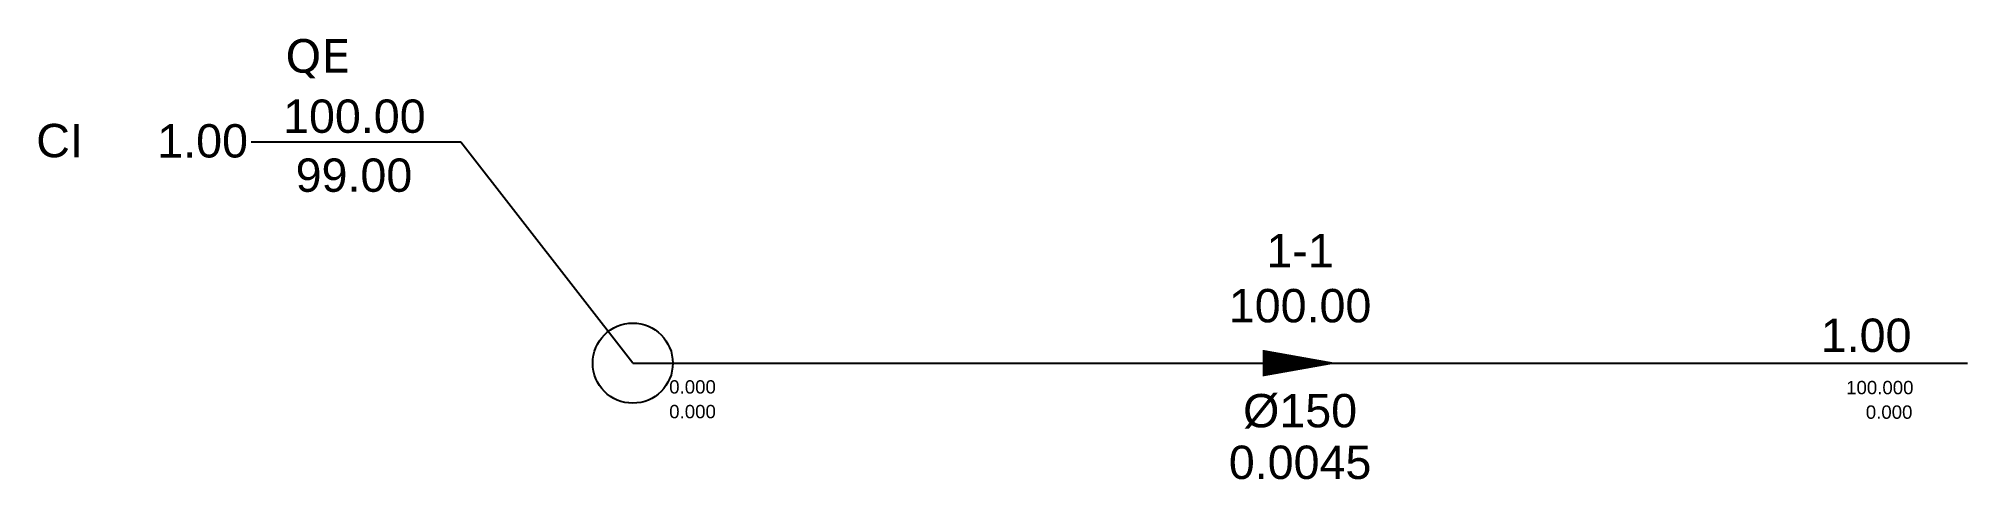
# Model space of a CAD drawing. Header units: millimetres. Extents: x -45 to 100, y -9 to 24.
import ezdxf
from ezdxf.enums import TextEntityAlignment as Align

# ---------------------------------------------------------------- set-up
doc = ezdxf.new("R2010")
doc.units = ezdxf.units.MM
doc.linetypes.add('LÍNEAS_OCULTAS', pattern=[0.375, 0.25, -0.125])
for name, color, linetype in [('R_CI_PROJ', 1, 'Continuous'), ('R_COORD_TRM', 134, 'Continuous'), ('R_COTAS', 7, 'Continuous'), ('R_DECLIV_TRM', 7, 'Continuous'), ('R_DIAM_TRM', 7, 'Continuous'), ('R_L_TRM', 250, 'Continuous'), ('R_NOME_CI', 12, 'Continuous'), ('R_NOME_TRM', 22, 'Continuous'), ('R_PROF_CI', 250, 'Continuous'), ('R_PROF_TRM_F', 250, 'Continuous'), ('R_REDE_PROJ', 5, 'Continuous'), ('R_SETA_FLUXO', 252, 'Continuous')]:
    doc.layers.add(name, color=color, linetype=linetype)
doc.layers.add('R_Qe_TRM', color=12, linetype='Continuous', lineweight=40)
doc.styles.get("Standard").update_dxf_attribs({"font": 'arial.ttf'})
doc.styles.add('VERDANA', font='verdana.ttf')

# ---------------------------------------------------------------- blocks, each defined once
blk = doc.blocks.new('*U6')
at = {"layer": 'R_CI_PROJ'}
blk.add_circle((0, 0), 3, dxfattribs=at)
at = {"layer": 'R_PROF_CI'}
for p, q in [((-12.89, 16.56), (-28.58, 16.56)), ((0, 0), (-12.89, 16.56))]:
    blk.add_line(p, q, dxfattribs=at)
at = {"layer": 'R_REDE_PROJ'}
blk.add_line((0, 0), (100, 0), dxfattribs=at)
at = {"layer": 'R_SETA_FLUXO'}
blk.add_lwpolyline([(47.19, 0, 2, 0, 0), (52.81, 0, 0, 0, 0)], format="xyseb", dxfattribs=at)
at = {"layer": 'R_COORD_TRM'}
for tag, p in [('I_COORD_E', (2.73, -2.28)), ('I_COORD_N', (2.73, -4.13))]:
    blk.add_attdef(tag, p, '', height=1, dxfattribs=at)
for tag, p in [('F_COORD_E', (95.96, -2.33)), ('F_COORD_N', (95.88, -4.17))]:
    blk.add_attdef(tag, text='', height=1, dxfattribs=at).set_placement(p, align=Align.RIGHT)
at = {"layer": 'R_COTAS'}
for tag, p in [('COTAT', (-20.86, 18.51)), ('COTAF', (-20.89, 14.09))]:
    blk.add_attdef(tag, text='', height=2.5, dxfattribs=at).set_placement(p, align=Align.MIDDLE)
at = {"layer": 'R_DECLIV_TRM'}
blk.add_attdef('DECLIVIDADE', text='', height=2.5, dxfattribs=at).set_placement((50, -8.68), align=Align.CENTER)
at = {"layer": 'R_DIAM_TRM'}
blk.add_attdef('DIAM', text='', height=2.5, dxfattribs=at).set_placement((50, -4.81), align=Align.CENTER)
at = {"layer": 'R_L_TRM'}
blk.add_attdef('EXT', text='', height=2.5, dxfattribs=at).set_placement((50, 3.06), align=Align.CENTER)
at = {"layer": 'R_NOME_CI'}
blk.add_attdef('NO_ESTRU', text='', height=2.5, dxfattribs=at).set_placement((-42.95, 15.43), align=Align.CENTER)
at = {"layer": 'R_NOME_TRM'}
blk.add_attdef('TRM', text='', height=2.5, dxfattribs=at).set_placement((50, 7.19), align=Align.CENTER)
at = {"layer": 'R_PROF_CI'}
blk.add_attdef('PROFPV', text='', height=2.5, dxfattribs=at).set_placement((-28.83, 15.41), align=Align.RIGHT)
at = {"layer": 'R_PROF_TRM_F'}
blk.add_attdef('PROF2', text='', height=2.5, dxfattribs=at).set_placement((92.41, 0.84), align=Align.CENTER)
at = {"layer": 'R_Qe_TRM', "linetype": 'LÍNEAS_OCULTAS', "style": 'VERDANA'}
blk.add_attdef('QE', (-26.03, 21.78), '', height=2.5, dxfattribs=at)

msp = doc.modelspace()

# ---------------------------------------------------------------- block references
msp.add_blockref('*U6', (0, 0)).add_auto_attribs({'PROFPV': '1.00', 'COTAF': '99.00', 'COTAT': '100.00', 'DIAM': '%%C150', 'PROF2': '1.00', 'DECLIVIDADE': '0.0045', 'EXT': '100.00', 'TRM': '1-1', 'NO_ESTRU': 'CI', 'I_COORD_E': '0.000', 'I_COORD_N': '0.000', 'F_COORD_E': '100.000', 'F_COORD_N': '0.000', 'QE': 'QE'})

doc.saveas('drawing.dxf')
